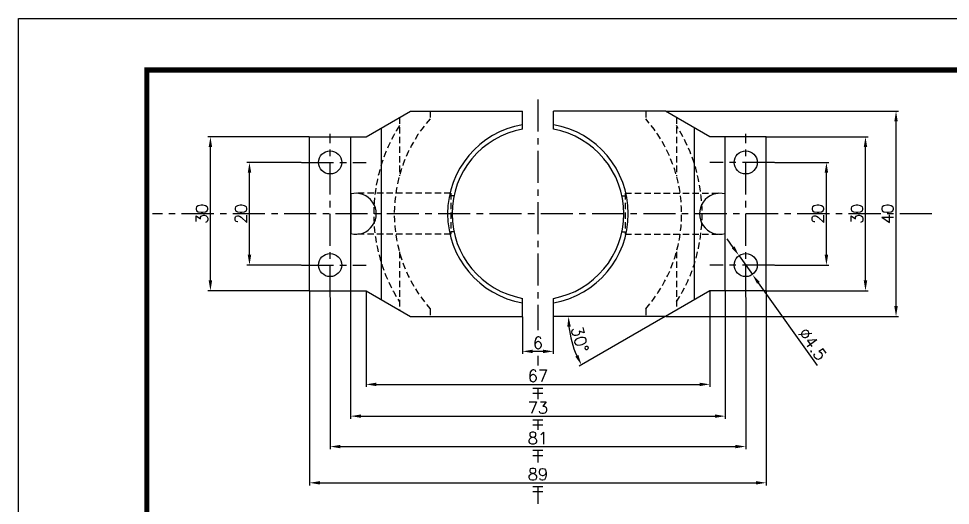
# Model space of a CAD drawing. Extents: x 0 to 420, y 0 to 297.
# Drawn here: x 0 to 181.6, y 202.2 to 297 of the extents above; entities that cross this region are included whole.
import ezdxf

# ---------------------------------------------------------------- set-up
doc = ezdxf.new("R2010")
doc.units = 0
doc.header["$LTSCALE"] = 5
doc.header["$MEASUREMENT"] = 0
doc.linetypes.add('CENTER', pattern=[2, 1.25, -0.25, 0.25, -0.25])
doc.linetypes.add('HIDDEN', pattern=[0.375, 0.25, -0.125])
doc.layers.get('0').update_dxf_attribs({"linetype": 'CONTINUOUS'})
doc.layers.get('DEFPOINTS').update_dxf_attribs({"linetype": 'CONTINUOUS'})
for name, color, linetype in [('CL', 1, 'CENTER'), ('CO', 3, 'CONTINUOUS'), ('OC', 1, 'HIDDEN')]:
    doc.layers.add(name, color=color, linetype=linetype)
doc.styles.add('ROMANS', font='ROMANS.SHX')
doc.dimstyles.new('1', dxfattribs={"dimtxt": 2.3, "dimasz": 2, "dimexe": 0.5, "dimexo": 0.0625, "dimgap": 0.5, "dimtad": 1, "dimdec": 4, "dimdsep": 46, "dimtxsty": 'ROMANS', "dimcen": -2, "dimclrt": 7, "dimadec": 0, "dimazin": 0, "dimtfac": 0.869565, "dimtdec": 4, "dimtmove": 0, "dimatfit": 3, "dimfxl": 1, "dimtolj": 1, "dimarcsym": 0})

# ---------------------------------------------------------------- blocks, each defined once
blk = doc.blocks.new('A3G')
blk.add_lwpolyline([(0, 297), (420, 297), (420, 0), (0, 0)], close=True)
at = {"const_width": 1}
blk.add_lwpolyline([(25, 287), (410, 287), (410, 10), (25, 10)], close=True, dxfattribs=at)
blk = doc.blocks.new('*D47')
at = {"layer": 'CO', "color": 0, "lineweight": -2}
for p, q in [((126.12, 278.98), (171.51, 278.98)), ((171.01, 240.98), (171.01, 276.98)), ((126.12, 238.98), (171.51, 238.98))]:
    blk.add_line(p, q, dxfattribs=at)
at = {"layer": 'CO', "color": 0}
for points in [[(170.67, 276.98), (171.34, 276.98), (171.01, 278.98)], [(170.67, 240.98), (171.34, 240.98), (171.01, 238.98)]]:
    blk.add_solid(points, dxfattribs=at)
at = {"layer": 'DEFPOINTS', "color": 0}
for p in [(126.05, 278.98), (171.01, 278.98), (126.05, 238.98)]:
    blk.add_point(p, dxfattribs=at)
at = {"layer": 'CO', "color": 7, "insert": (169.36, 258.98), "char_height": 2.3, "attachment_point": 5, "rotation": 90, "style": 'ROMANS'}
blk.add_mtext('\\A1;40', dxfattribs=at)
blk = doc.blocks.new('*D48')
at = {"layer": 'CO', "color": 0, "lineweight": -2}
for p, q in [((147.37, 268.98), (157.94, 268.98)), ((157.44, 250.98), (157.44, 266.98)), ((147.37, 248.98), (157.94, 248.98))]:
    blk.add_line(p, q, dxfattribs=at)
at = {"layer": 'CO', "color": 0}
for points in [[(157.1, 266.98), (157.77, 266.98), (157.44, 268.98)], [(157.1, 250.98), (157.77, 250.98), (157.44, 248.98)]]:
    blk.add_solid(points, dxfattribs=at)
at = {"layer": 'DEFPOINTS', "color": 0}
for p in [(147.31, 268.98), (157.44, 268.98), (147.31, 248.98)]:
    blk.add_point(p, dxfattribs=at)
at = {"layer": 'CO', "color": 7, "insert": (155.79, 258.98), "char_height": 2.3, "attachment_point": 5, "rotation": 90, "style": 'ROMANS'}
blk.add_mtext('\\A1;20', dxfattribs=at)
blk = doc.blocks.new('*D49')
at = {"layer": 'CO', "color": 0, "lineweight": -2}
for p, q in [((145.78, 273.98), (165.55, 273.98)), ((165.05, 245.98), (165.05, 271.98)), ((145.78, 243.98), (165.55, 243.98))]:
    blk.add_line(p, q, dxfattribs=at)
at = {"layer": 'CO', "color": 0}
for points in [[(164.72, 271.98), (165.39, 271.98), (165.05, 273.98)], [(164.72, 245.98), (165.39, 245.98), (165.05, 243.98)]]:
    blk.add_solid(points, dxfattribs=at)
at = {"layer": 'DEFPOINTS', "color": 0}
for p in [(145.71, 273.98), (165.05, 273.98), (145.71, 243.98)]:
    blk.add_point(p, dxfattribs=at)
at = {"layer": 'CO', "color": 7, "insert": (163.4, 258.98), "char_height": 2.3, "attachment_point": 5, "rotation": 90, "style": 'ROMANS'}
blk.add_mtext('\\A1;30', dxfattribs=at)
blk = doc.blocks.new('*D50')
at = {"layer": 'CO', "color": 0, "lineweight": -2}
for p, q in [((55.06, 268.98), (44.49, 268.98)), ((44.99, 250.98), (44.99, 266.98)), ((55.06, 248.98), (44.49, 248.98))]:
    blk.add_line(p, q, dxfattribs=at)
at = {"layer": 'CO', "color": 0}
for points in [[(44.66, 266.98), (45.33, 266.98), (44.99, 268.98)], [(44.66, 250.98), (45.33, 250.98), (44.99, 248.98)]]:
    blk.add_solid(points, dxfattribs=at)
at = {"layer": 'DEFPOINTS', "color": 0}
for p in [(44.99, 268.98), (55.12, 268.98), (55.12, 248.98)]:
    blk.add_point(p, dxfattribs=at)
at = {"layer": 'CO', "color": 7, "insert": (43.34, 258.98), "char_height": 2.3, "attachment_point": 5, "rotation": 90, "style": 'ROMANS'}
blk.add_mtext('\\A1;20', dxfattribs=at)
blk = doc.blocks.new('*D51')
at = {"layer": 'CO', "color": 0, "lineweight": -2}
for p, q in [((56.65, 273.98), (36.88, 273.98)), ((37.38, 245.98), (37.38, 271.98)), ((56.65, 243.98), (36.88, 243.98))]:
    blk.add_line(p, q, dxfattribs=at)
at = {"layer": 'CO', "color": 0}
for points in [[(37.04, 271.98), (37.71, 271.98), (37.38, 273.98)], [(37.04, 245.98), (37.71, 245.98), (37.38, 243.98)]]:
    blk.add_solid(points, dxfattribs=at)
at = {"layer": 'DEFPOINTS', "color": 0}
for p in [(37.38, 273.98), (56.71, 273.98), (56.71, 243.98)]:
    blk.add_point(p, dxfattribs=at)
at = {"layer": 'CO', "color": 7, "insert": (35.73, 258.98), "char_height": 2.3, "attachment_point": 5, "rotation": 90, "style": 'ROMANS'}
blk.add_mtext('\\A1;30', dxfattribs=at)
blk = doc.blocks.new('*D52')
at = {"layer": 'CO', "color": 0, "lineweight": -2}
for p, q in [((56.71, 243.92), (56.71, 206.06)), ((145.71, 243.92), (145.71, 206.06)), ((58.71, 206.56), (143.71, 206.56))]:
    blk.add_line(p, q, dxfattribs=at)
at = {"layer": 'CO', "color": 0}
for points in [[(58.71, 206.89), (58.71, 206.23), (56.71, 206.56)], [(143.71, 206.89), (143.71, 206.23), (145.71, 206.56)]]:
    blk.add_solid(points, dxfattribs=at)
at = {"layer": 'DEFPOINTS', "color": 0}
for p in [(56.71, 243.98), (145.71, 243.98), (145.71, 206.56)]:
    blk.add_point(p, dxfattribs=at)
at = {"layer": 'CO', "color": 7, "insert": (101.21, 208.21), "char_height": 2.3, "attachment_point": 5, "style": 'ROMANS'}
blk.add_mtext('\\A1;89', dxfattribs=at)
blk = doc.blocks.new('*D59')
at = {"layer": 'CO', "color": 0, "lineweight": -2}
for p, q in [((64.71, 243.92), (64.71, 219.05)), ((137.71, 243.92), (137.71, 219.05)), ((66.71, 219.55), (135.71, 219.55))]:
    blk.add_line(p, q, dxfattribs=at)
at = {"layer": 'CO', "color": 0}
for points in [[(66.71, 219.88), (66.71, 219.22), (64.71, 219.55)], [(135.71, 219.88), (135.71, 219.22), (137.71, 219.55)]]:
    blk.add_solid(points, dxfattribs=at)
at = {"layer": 'DEFPOINTS', "color": 0}
for p in [(64.71, 243.98), (137.71, 243.98), (137.71, 219.55)]:
    blk.add_point(p, dxfattribs=at)
at = {"layer": 'CO', "color": 7, "insert": (101.21, 221.2), "char_height": 2.3, "attachment_point": 5, "style": 'ROMANS'}
blk.add_mtext('\\A1;73', dxfattribs=at)
blk = doc.blocks.new('*D60')
at = {"layer": 'CO', "color": 0, "lineweight": -2}
for p, q in [((60.71, 242.66), (60.71, 213.12)), ((141.71, 242.66), (141.71, 213.12)), ((62.71, 213.62), (139.71, 213.62))]:
    blk.add_line(p, q, dxfattribs=at)
at = {"layer": 'CO', "color": 0}
for points in [[(62.71, 213.95), (62.71, 213.29), (60.71, 213.62)], [(139.71, 213.95), (139.71, 213.29), (141.71, 213.62)]]:
    blk.add_solid(points, dxfattribs=at)
at = {"layer": 'DEFPOINTS', "color": 0}
for p in [(60.71, 242.72), (141.71, 242.72), (141.71, 213.62)]:
    blk.add_point(p, dxfattribs=at)
at = {"layer": 'CO', "color": 7, "insert": (101.21, 215.27), "char_height": 2.3, "attachment_point": 5, "style": 'ROMANS'}
blk.add_mtext('\\A1;81', dxfattribs=at)
blk = doc.blocks.new('*D61')
at = {"layer": 'CO', "color": 0, "lineweight": -2}
for p, q in [((139.25, 252.44), (138.08, 254.07)), ((140.41, 250.81), (143.02, 247.15)), ((155.69, 229.4), (144.18, 245.52))]:
    blk.add_line(p, q, dxfattribs=at)
at = {"layer": 'CO', "color": 0}
for points in [[(139.52, 252.63), (138.97, 252.25), (140.41, 250.81)], [(144.46, 245.72), (143.91, 245.33), (143.02, 247.15)]]:
    blk.add_solid(points, dxfattribs=at)
at = {"layer": 'DEFPOINTS', "color": 0}
for p in [(140.41, 250.81), (143.02, 247.15)]:
    blk.add_point(p, dxfattribs=at)
at = {"layer": 'CO', "color": 7, "insert": (154.74, 233.57), "char_height": 2.3, "attachment_point": 5, "rotation": 305.5174, "style": 'ROMANS'}
blk.add_mtext('\\A1;∅4.5', dxfattribs=at)
blk = doc.blocks.new('*D62')
at = {"layer": 'CO', "color": 0, "lineweight": -2}
for p, q in [((67.71, 243.92), (67.71, 225.24)), ((134.71, 243.92), (134.71, 225.24)), ((69.71, 225.74), (132.71, 225.74))]:
    blk.add_line(p, q, dxfattribs=at)
at = {"layer": 'CO', "color": 0}
for points in [[(69.71, 226.07), (69.71, 225.4), (67.71, 225.74)], [(132.71, 226.07), (132.71, 225.4), (134.71, 225.74)]]:
    blk.add_solid(points, dxfattribs=at)
at = {"layer": 'DEFPOINTS', "color": 0}
for p in [(67.71, 243.98), (134.71, 243.98), (134.71, 225.74)]:
    blk.add_point(p, dxfattribs=at)
at = {"layer": 'CO', "color": 7, "insert": (101.21, 227.39), "char_height": 2.3, "attachment_point": 5, "style": 'ROMANS'}
blk.add_mtext('\\A1;67', dxfattribs=at)
blk = doc.blocks.new('*D63')
at = {"layer": 'CO', "color": 0, "lineweight": -2}
blk.add_line((126, 238.95), (109.26, 229.29), dxfattribs=at)
blk.add_arc((126.05, 238.98), 18.89, 186.07, 203.93, dxfattribs=at)
at = {"layer": 'CO', "color": 0}
for points in [[(106.94, 236.97), (107.61, 237), (107.17, 238.98)], [(109.09, 231.47), (108.49, 231.17), (109.7, 229.54)]]:
    blk.add_solid(points, dxfattribs=at)
at = {"layer": 'DEFPOINTS', "color": 0}
for p in [(134.71, 243.98), (104.21, 238.98), (126.05, 238.98), (126.05, 238.98), (107.45, 235.7)]:
    blk.add_point(p, dxfattribs=at)
at = {"layer": 'CO', "color": 7, "insert": (109.4, 234.52), "char_height": 2.3, "attachment_point": 5, "rotation": 285, "style": 'ROMANS'}
blk.add_mtext('\\A1;30°', dxfattribs=at)
blk = doc.blocks.new('*D86')
at = {"layer": 'CO', "color": 0, "lineweight": -2}
for p, q in [((98.21, 238.92), (98.21, 231.67)), ((104.21, 238.92), (104.21, 231.67)), ((102.21, 232.17), (100.21, 232.17))]:
    blk.add_line(p, q, dxfattribs=at)
at = {"layer": 'CO', "color": 0}
for points in [[(100.21, 232.5), (100.21, 231.83), (98.21, 232.17)], [(102.21, 232.5), (102.21, 231.83), (104.21, 232.17)]]:
    blk.add_solid(points, dxfattribs=at)
at = {"layer": 'DEFPOINTS', "color": 0}
for p in [(98.21, 238.98), (104.21, 238.98), (98.21, 232.17)]:
    blk.add_point(p, dxfattribs=at)
at = {"layer": 'CO', "color": 7, "insert": (101.21, 233.82), "char_height": 2.3, "attachment_point": 5, "style": 'ROMANS'}
blk.add_mtext('\\A1;6', dxfattribs=at)

msp = doc.modelspace()

# ---------------------------------------------------------------- linework, layer by layer
for p, q in [((67.7147, 273.98112), (76.37495, 278.98112)), ((76.37495, 278.98112), (98.2147, 278.98112)), ((98.2147, 275.46027), (98.2147, 278.98112)), ((126.05444, 278.98112), (104.2147, 278.98112)), ((104.2147, 275.46027), (104.2147, 278.98112)), ((134.7147, 273.98112), (126.05444, 278.98112)), ((70.7147, 242.24907), (70.7147, 275.71317)), ((131.7147, 242.24907), (131.7147, 275.71317)), ((56.7147, 243.98112), (56.7147, 273.98112)), ((56.7147, 273.98112), (67.7147, 273.98112)), ((64.7147, 243.98112), (64.7147, 273.98112)), ((145.7147, 273.98112), (134.7147, 273.98112)), ((137.7147, 243.98112), (137.7147, 273.98112)), ((145.7147, 243.98112), (145.7147, 273.98112)), ((64.7147, 262.8541), (64.7147, 255.10813)), ((56.7147, 243.98112), (67.7147, 243.98112)), ((67.7147, 243.98112), (76.37495, 238.98112)), ((134.7147, 243.98112), (126.05444, 238.98112)), ((145.7147, 243.98112), (134.7147, 243.98112)), ((98.2147, 238.98112), (98.2147, 242.50196)), ((104.2147, 238.98112), (104.2147, 242.50196)), ((76.37495, 238.98112), (98.2147, 238.98112)), ((126.05444, 238.98112), (104.2147, 238.98112))]:
    msp.add_line(p, q)
for centre in [(60.7147, 268.98112), (141.7147, 268.98112), (60.7147, 248.98112), (141.7147, 248.98112)]:
    msp.add_circle(centre, 2.25)
for centre, radius, start, end in [((101.2147, 258.98112), 17.61603, 99.805232, 260.194768), ((101.2147, 258.98112), 17.61603, 279.805232, 80.194768), ((101.2147, 258.98112), 16.75, 100.3176025, 259.6823975), ((101.2147, 258.98112), 16.75, 280.3176025, 79.6823975), ((65.7147, 258.98112), 4, 255.5224878, 104.4775122), ((136.7147, 258.98112), 4, 75.5224878, 284.4775122)]:
    msp.add_arc(centre, radius, start, end)
at = {"layer": 'CL'}
for p, q in [((101.2147, 281.23169), (101.2147, 236.31859)), ((60.7147, 242.72241), (60.7147, 274.56209)), ((141.7147, 242.72241), (141.7147, 274.56209)), ((55.12004, 268.98112), (67.7147, 268.98112)), ((147.30935, 268.98112), (134.7147, 268.98112)), ((178.01283, 258.98112), (26.12308, 258.98112)), ((55.12004, 248.98112), (67.7147, 248.98112)), ((147.30935, 248.98112), (134.7147, 248.98112)), ((101.2147, 231.29724), (101.2147, 229.42885)), ((101.2147, 224.96208), (101.2147, 222.86841)), ((101.2147, 218.7759), (101.2147, 216.91287)), ((101.2147, 212.84436), (101.2147, 210.49021)), ((101.2147, 205.78653), (101.2147, 202.48809))]:
    msp.add_line(p, q, dxfattribs=at)
at = {"layer": 'CO'}
for p, q in [((102.1866, 224.96208), (100.18648, 224.96208)), ((102.1866, 223.96208), (100.18648, 223.96208)), ((102.1866, 218.7759), (100.18648, 218.7759)), ((102.1866, 217.7759), (100.18648, 217.7759)), ((102.1866, 212.84436), (100.18648, 212.84436)), ((102.1866, 211.84436), (100.18648, 211.84436)), ((102.1866, 205.78653), (100.18648, 205.78653)), ((102.1866, 204.78653), (100.18648, 204.78653))]:
    msp.add_line(p, q, dxfattribs=at)
at = {"layer": 'OC'}
for p, q in [((80.2147, 278.98112), (80.2147, 277.50138)), ((122.2147, 278.98112), (122.2147, 277.50138)), ((74.2147, 277.73389), (74.2147, 266.39732)), ((128.2147, 277.73389), (128.2147, 266.39732)), ((84.2147, 262.98112), (65.7147, 262.98112)), ((84.2147, 262.98112), (84.2147, 254.98112)), ((84.83445, 262.48112), (84.2147, 262.48112)), ((117.59494, 262.48112), (118.2147, 262.48112)), ((118.2147, 262.98112), (118.2147, 254.98112)), ((118.2147, 262.98112), (136.7147, 262.98112)), ((84.2147, 254.98112), (65.7147, 254.98112)), ((84.83445, 255.48112), (84.2147, 255.48112)), ((117.59494, 255.48112), (118.2147, 255.48112)), ((118.2147, 254.98112), (136.7147, 254.98112)), ((74.2147, 251.56492), (74.2147, 240.22834)), ((128.2147, 251.56492), (128.2147, 240.22834)), ((80.2147, 240.46086), (80.2147, 238.98112)), ((122.2147, 240.46086), (122.2147, 238.98112))]:
    msp.add_line(p, q, dxfattribs=at)
for radius, start, end in [(32, 147.538255, 212.461745), (28, 138.5903779, 221.4096221), (28, 318.5903779, 41.4096221), (32, 327.538255, 32.461745)]:
    msp.add_arc((101.2147, 258.98112), radius, start, end, dxfattribs=at)

# ---------------------------------------------------------------- block references
msp.add_blockref('A3G', (0, 0))

# ---------------------------------------------------------------- dimensions: what is measured, and where the dimension line sits
at = {"layer": 'CO'}
for base, p1, p2, picture, middle in [((171.00756, 278.98112), (126.05444, 238.98112), (126.05444, 278.98112), '*D47', (169.35756, 258.98112)), ((37.37633, 273.98112), (56.7147, 243.98112), (56.7147, 273.98112), '*D51', (35.72633, 258.98112)), ((165.05306, 273.98112), (145.7147, 243.98112), (145.7147, 273.98112), '*D49', (163.40306, 258.98112)), ((44.99407, 268.98112), (55.12004, 248.98112), (55.12004, 268.98112), '*D50', (43.34407, 258.98112)), ((157.43532, 268.98112), (147.30935, 248.98112), (147.30935, 268.98112), '*D48', (155.78532, 258.98112))]:
    dim = msp.add_linear_dim(base=base, p1=p1, p2=p2, angle=90, dimstyle='1', dxfattribs=at)
    dim.commit()
    dim.dimension.update_dxf_attribs({"geometry": picture, "text_midpoint": middle})
dim = msp.add_diameter_dim_2p(p1=(140.40756, 250.81248), p2=(143.02183, 247.14975), dimstyle='1', dxfattribs=at)
dim.commit()
dim.dimension.update_dxf_attribs({"geometry": '*D61', "text_midpoint": (153.39684, 232.61386), "dimtype": 163})
for base, p1, p2, picture, middle in [((145.7147, 206.56053), (56.7147, 243.98112), (145.7147, 243.98112), '*D52', (101.2147, 208.21053)), ((137.7147, 219.5499), (64.7147, 243.98112), (137.7147, 243.98112), '*D59', (101.2147, 221.1999)), ((134.7147, 225.73608), (67.7147, 243.98112), (134.7147, 243.98112), '*D62', (101.2147, 227.38608)), ((141.7147, 213.61836), (60.7147, 242.72241), (141.7147, 242.72241), '*D60', (101.2147, 215.26836)), ((98.2147, 232.16556), (104.2147, 238.98112), (98.2147, 238.98112), '*D86', (101.2147, 233.81556))]:
    dim = msp.add_linear_dim(base=base, p1=p1, p2=p2, dimstyle='1', dxfattribs=at)
    dim.commit()
    dim.dimension.update_dxf_attribs({"geometry": picture, "text_midpoint": middle})
dim = msp.add_angular_dim_2l(base=(107.45424, 235.7014), line1=((126.05444, 238.98112), (104.2147, 238.98112)), line2=((134.7147, 243.98112), (126.05444, 238.98112)), dimstyle='1', dxfattribs=at)
dim.commit()
dim.dimension.update_dxf_attribs({"geometry": '*D63', "text_midpoint": (109.40464, 234.51982)})

doc.saveas('drawing.dxf')
